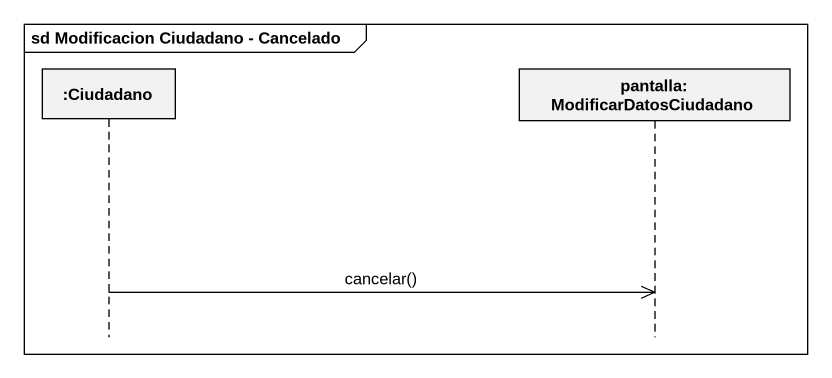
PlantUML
@startuml
mainframe sd Modificacion Ciudadano - Cancelado
hide footbox
participant ":Ciudadano" as Ciudadano
participant "pantalla: ModificarDatosCiudadano" as pantalla

Ciudadano ->> pantalla : cancelar()
@enduml
